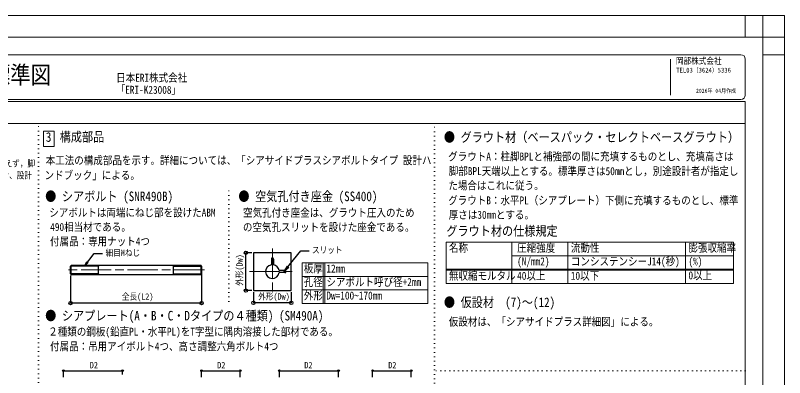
# Model space of a CAD drawing. Units: millimetres, scale not verified. Extents: x -40820 to 40820, y -29828 to 29828.
# Drawn here: x -4946 to 40820, y 8261 to 29828 of the extents above; entities that cross this region are included whole.
import ezdxf
from ezdxf.enums import TextEntityAlignment as Align

# ---------------------------------------------------------------- set-up
doc = ezdxf.new("R2010")
doc.units = ezdxf.units.MM
doc.header["$LTSCALE"] = 150
doc.linetypes.add('CHAIN', pattern=[18.5, 12, -1.5, 3.5, -1.5])
doc.linetypes.add('DOTTED', pattern=[1.75, 0.25, -1.5])
doc.layers.add('0-1_01_TITLE', color=4, linetype='Continuous')
doc.layers.add('0-4_02_TEXT', color=7, linetype='Continuous')
for name, color, linetype, lineweight in [('0-2_07_DOT', 4, 'DOTTED', 13), ('0-3_DEFPOINTS', 7, 'Continuous', 13), ('0-6_06_HYOU', 20, 'Continuous', 13), ('0-7_00_WAKU', 9, 'Continuous', 13), ('0-8_09_KAKOMI', 1, 'Continuous', 13), ('0-9_07CENTER', 1, 'CHAIN', 9), ('0-A_02-並線', 7, 'Continuous', 25)]:
    doc.layers.add(name, color=color, linetype=linetype, lineweight=lineweight)
doc.styles.add('ＭＳ ゴシック', font='')
doc.styles.get('ＭＳ ゴシック').set_extended_font_data('MS Gothic')

msp = doc.modelspace()

# ---------------------------------------------------------------- linework, layer by layer
at = {"layer": '0-2_07_DOT'}
for p, q in [((-3561.6, -2528.5), (-3561.6, 23399.3)), ((19980.6, -24622), (19980.6, 23273.3)), ((7757.7, 12802.3), (7757.7, 19413.8)), ((38480, 8667.2), (19980.6, 8667.2))]:
    msp.add_line(p, q, dxfattribs=at)
at = {"layer": '0-3_DEFPOINTS'}
for p, q in [((-40820, 29827.9), (0, 29827.9)), ((0, 29827.9), (40820, 29827.9)), ((38480, 29827.9), (38480, 28527.9)), ((39520, 29827.9), (39520, -29827.9)), ((40820, 29827.9), (40820, -29827.9)), ((-40820, 28527.9), (0, 28527.9)), ((0, 28527.9), (40820, 28527.9)), ((40820, 27487.9), (39520, 27487.9))]:
    msp.add_line(p, q, dxfattribs=at)
at = {"layer": '0-6_06_HYOU'}
for p, q in [((20678, 13856.5), (20678, 16321)), ((20678, 16321), (37782.6, 16321)), ((24592.5, 13856.5), (24592.5, 16321)), ((27931.4, 13856.5), (27931.4, 16321)), ((34929.7, 13856.5), (34929.7, 16321)), ((37782.6, 13856.5), (37782.6, 16321)), ((24592.5, 15516.2), (37782.6, 15516.2)), ((12111.5, 12678), (12111.5, 15092.5)), ((12111.5, 15092.5), (19591.4, 15092.5)), ((13359.4, 12678), (13359.4, 15092.5)), ((13457.9, 12678), (13457.9, 15092.5)), ((19591.4, 12678), (19591.4, 15092.5)), ((20678, 14711.4), (37782.6, 14711.4)), ((20678, 14661.4), (37782.6, 14661.4)), ((12111.5, 14287.6), (19591.4, 14287.6)), ((20678, 13856.5), (37782.6, 13856.5)), ((12111.5, 13482.8), (19591.4, 13482.8)), ((12111.5, 12678), (19591.4, 12678))]:
    msp.add_line(p, q, dxfattribs=at)
at = {"layer": '0-7_00_WAKU'}
for p, q in [((-38220, 27487.9), (38220, 27487.9)), ((34027.3, 25085.4), (34027.3, 27227.9)), ((38480, 25085.4), (38480, 27227.9)), ((-38220, 24825.4), (38220, 24825.4)), ((-38480, 24699.3), (38480, 24699.3)), ((38480, -27227.9), (38480, 24699.3)), ((-38480, 23399.3), (38480, 23399.3))]:
    msp.add_line(p, q, dxfattribs=at)
for centre, start, end in [((38220, 27227.9), 0, 90), ((38220, 25085.4), 270, 0)]:
    msp.add_arc(centre, 260, start, end, dxfattribs=at)
at = {"layer": '0-8_09_KAKOMI'}
for q in [(-2645.8, 22932.8), (-3277.2, 22026)]:
    msp.add_line((-2645.8, 22026), q, dxfattribs=at)
msp.add_lwpolyline([(-2645.8, 22932.8), (-3277.2, 22932.8), (-3277.2, 22026)], dxfattribs=at)
at = {"layer": '0-9_07CENTER'}
for p, q in [((10343.4, 15939.6), (10343.4, 13203.1)), ((6309.1, 14668.8), (-1915.3, 14668.8)), ((8975.2, 14571.4), (11711.6, 14571.4))]:
    msp.add_line(p, q, dxfattribs=at)
at = {"layer": '0-A_02-並線'}
for p, q in [((9118.4, 15696.4), (8765.6, 15696.4)), ((8766.8, 13446.4), (8766.8, 15696.4)), ((-830.5, 14898.8), (-689.3, 15168.2)), ((-830.5, 14898.8), (-609.5, 15107.8)), ((10283.4, 15321.4), (10283.4, 14971.9)), ((10403.4, 15321.4), (10403.4, 14971.9)), ((-1665.5, 14898.8), (-1635.5, 14928.8)), ((-1665.5, 14438.8), (-1665.5, 14898.8)), ((4.5, 14898.8), (-1665.5, 14898.8)), ((-1665.5, 14898.8), (-1665.5, 14438.8)), ((-1635.5, 14408.8), (-1635.5, 14928.8)), ((6104.5, 14928.8), (-1635.5, 14928.8)), ((4.5, 14898.8), (34.5, 14928.8)), ((4.5, 14438.8), (4.5, 14898.8)), ((4464.5, 14898.8), (4434.5, 14928.8)), ((4464.5, 14898.8), (6134.5, 14898.8)), ((4464.5, 14438.8), (4464.5, 14898.8)), ((6104.5, 14408.8), (6104.5, 14928.8)), ((6134.5, 14898.8), (6104.5, 14928.8)), ((6134.5, 14438.8), (6134.5, 14898.8)), ((6134.5, 14438.8), (6134.5, 14898.8)), ((6134.5, 14898.8), (6134.5, 14438.8)), ((11093.4, 14631.4), (11242.4, 14896.5)), ((11093.4, 14631.4), (11320.3, 14833.9)), ((4.5, 14438.8), (-1665.5, 14438.8)), ((-1635.5, 14408.8), (-1665.5, 14438.8)), ((-1665.5, 14338.8), (-1665.5, 12694.2)), ((-1635.5, 14408.8), (6104.5, 14408.8)), ((34.5, 14408.8), (4.5, 14438.8)), ((4434.5, 14408.8), (4464.5, 14438.8)), ((4464.5, 14438.8), (6134.5, 14438.8)), ((6104.5, 14408.8), (6134.5, 14438.8)), ((6134.5, 14568.8), (6134.5, 12694.2)), ((11093.4, 14631.4), (10743.9, 14631.4)), ((11093.4, 14511.4), (10743.9, 14511.4)), ((9118.4, 13446.4), (8765.6, 13446.4)), ((9218.4, 13346.4), (9218.4, 12711.4)), ((11468.4, 13346.4), (11468.4, 12711.4)), ((6134.5, 12695.5), (-1665.5, 12695.5)), ((11468.4, 12712.7), (9218.4, 12712.7)), ((-2086.4, 8282.8), (-2086.4, 8672.7)), ((-2086.4, 8671.5), (1428.2, 8671.5)), ((1428.2, 8454.1), (1428.2, 8672.7)), ((6130.1, 8282.8), (6130.1, 8672.7)), ((6130.1, 8671.5), (8433.6, 8671.5)), ((8433.6, 8282.8), (8433.6, 8672.7)), ((10759.5, 8282.8), (10759.5, 8672.7)), ((10759.5, 8671.5), (14280.6, 8671.5)), ((14280.6, 8282.8), (14280.6, 8672.7)), ((16306.6, 8282.8), (16306.6, 8672.7)), ((16306.6, 8671.5), (18610.1, 8671.5)), ((18610.1, 8282.8), (18610.1, 8672.7))]:
    msp.add_line(p, q, dxfattribs=at)
for points in [[(-830.5, 14898.8), (-262, 15649.7), (238, 15649.7)], [(11093.4, 14631.4), (12037.1, 15805.5), (12537.1, 15805.5)]]:
    msp.add_lwpolyline(points, dxfattribs=at)
msp.add_lwpolyline([(9218.4, 13446.4), (11468.4, 13446.4), (11468.4, 15696.4), (9218.4, 15696.4)], close=True, dxfattribs=at)
for centre, radius in [((8766.8, 15696.4), 100), ((8766.8, 13446.4), 100), ((-1665.5, 12695.5), 100), ((6134.5, 12695.5), 100), ((9218.4, 12712.7), 100), ((11468.4, 12712.7), 100), ((-2086.4, 8671.5), 50), ((1428.2, 8671.5), 50), ((6130.1, 8671.5), 50), ((8433.6, 8671.5), 50), ((10759.5, 8671.5), 50), ((14280.6, 8671.5), 50), ((16306.6, 8671.5), 50), ((18610.1, 8671.5), 50)]:
    msp.add_circle(centre, radius, dxfattribs=at)
for centre, radius, start, end in [((10343.4, 15321.4), 60, 0, 180), ((10343.4, 14571.4), 405, 98.51962, 351.48038), ((10343.4, 14571.4), 405, 8.51962, 81.48038), ((11093.4, 14571.4), 60, 270, 90)]:
    msp.add_arc(centre, radius, start, end, dxfattribs=at)

# ---------------------------------------------------------------- texts
at = {"layer": '0-1_01_TITLE', "style": 'ＭＳ ゴシック', "width": 0.85}
for s, height, p in [('岡部株式会社', 381.1, (34353.2, 26814)), ('シアサイドプラス(SSP)\u3000シアボルトタイプ 標準図', 1048, (-30757.9, 25448.4)), ('TEL03（3624）5336', 285.8, (34369.4, 26338.3)), ('日本ERI株式会社', 476.4, (1048.2, 25733.8)), ('「ERI-K23008」', 476.4, (1019.7, 25015.1)), ('2026年 04月作成 ', 247.7, (35544.2, 25141))]:
    msp.add_text(s, height=height, dxfattribs=at).set_placement(p, align=Align.BOTTOM_LEFT)
at = {"layer": '0-4_02_TEXT', "style": 'ＭＳ ゴシック', "width": 0.85}
for s, height, p in [('構成部品', 571.6, (-2307.7, 22143.8)), ('● グラウト材（ベースパック・セレクトベースグラウト）', 571.6, (20548.3, 22121)), ('3', 571.6, (-3134.9, 22126.3)), ('グラウトA：柱脚BPLと補強部の間に充填するものとし、充填高さは', 476.4, (20803.6, 21043.9)), ('本工法は、ベースパック・セレクトベース柱脚と基礎構造との接合部を対象にした補強工法である。柱脚側部に設けた補強部により、柱脚回転剛性に影響を与えず，脚', 381.1, (-37786.6, 20704.7)), ('本工法の構成部品を示す。詳細については、「シアサイドプラスシアボルトタイプ 設計ハ', 476.4, (-3144.5, 20814.5)), ('ンドブック」による。', 476.4, (-3209.2, 19930.4)), ('脚部BPL天端以上とする。標準厚さは50mmとし，別途設計者が指定し', 476.4, (20838.1, 20172.5)), ('部全体のせん断耐力を補強する。本工法は、柱脚に作用するせん断力をグラウト材を介して柱脚BPLからシアプレート、シアボルト、基礎構造に伝達する。なお、設計', 381.1, (-37790, 19995.4)), ('た場合はこれに従う。', 476.4, (20814.4, 19316.3)), ('● シアボルト (SNR490B)', 571.6, (-3172.3, 18596.5)), ('● 空気孔付き座金 (SS400)\u3000', 571.6, (8319.9, 18596.5)), ('グラウトB：水平PL（シアプレート）下側に充填するものとし、標準', 476.4, (20803.6, 18429.7)), ('シアボルトは両端にねじ部を設けたABM', 476.4, (-2932.1, 17706)), ('空気孔付き座金は、グラウト圧入のため', 476.4, (8598.9, 17698.4)), ('厚さは30mmとする。', 476.4, (20838.1, 17573.5)), ('490相当材である。', 476.4, (-2873.8, 16847.3)), ('の空気孔スリットを設けた座金である。', 476.4, (8590.3, 16837.1)), ('グラウト材の仕様規定', 571.6, (20692.6, 16536.4)), ('付属品：専用ナット4つ', 476.4, (-2884.6, 15988.6)), ('名称', 476.4, (20848.7, 15603.2)), ('圧縮強度', 476.4, (24905.6, 15603.2)), ('流動性', 476.4, (28102.2, 15603.2)), ('膨張収縮率', 476.4, (35100.4, 15603.2)), ('(N/mm2)', 476.4, (24905.6, 14798.3)), ('コンシステンシーJ14(秒)', 476.4, (28102.2, 14798.3)), ('(%)', 476.4, (35100.4, 14798.3)), ('板厚', 476.4, (12211.2, 14374.6)), ('12mm', 476.4, (13557.5, 14374.6)), ('0以上', 476.4, (35100.4, 13968.5)), ('孔径', 476.4, (12211.2, 13569.8)), ('シアボルト呼び径+2mm', 476.4, (13557.5, 13569.8)), ('無収縮モルタル', 476.4, (20848.7, 13943.5)), ('40以上', 476.4, (24905.6, 13943.5)), ('10以下', 476.4, (28102.2, 13943.5)), ('外形', 476.4, (12211.2, 12764.9)), ('Dw=100~170mm', 476.4, (13557.5, 12764.9)), ('● 仮設材\u3000(7)～(12)', 571.6, (20548.3, 12289.7)), ('● シアプレート(A・B・C・Dタイプの４種類) (SM490A)', 571.6, (-3172.3, 11491.3)), ('仮設材は、「シアサイドプラス詳細図」による。', 476.4, (20842.4, 11208.1)), ('２種類の鋼板(鉛直PL・水平PL)をT字型に隅肉溶接した部材である。', 476.4, (-2992.5, 10616)), ('付属品：吊用アイボルト4つ、高さ調整六角ボルト4つ', 476.4, (-2884.6, 9739.6))]:
    msp.add_text(s, height=height, dxfattribs=at).set_placement(p, align=Align.BOTTOM_LEFT)
at = {"layer": '0-A_02-並線', "style": 'ＭＳ ゴシック', "width": 0.85}
for s, p in [('スリット', (12702.6, 15552.7)), ('細目Mねじ', (419, 15386.8)), ('全長(L2)', (1389.7, 12783.3)), ('外形(Dw)', (9500.3, 12786.3)), ('D2', (-518.7, 8698.4)), ('D2', (7062.7, 8698.4)), ('D2', (12244.9, 8698.4)), ('D2', (17239.2, 8698.4))]:
    msp.add_text(s, height=381.1, dxfattribs=at).set_placement(p, align=Align.BOTTOM_LEFT)
msp.add_text('外形(Dw)', height=381.1, rotation=90, dxfattribs=at).set_placement((8693.2, 13728.3), align=Align.BOTTOM_LEFT)

doc.saveas('drawing.dxf')
